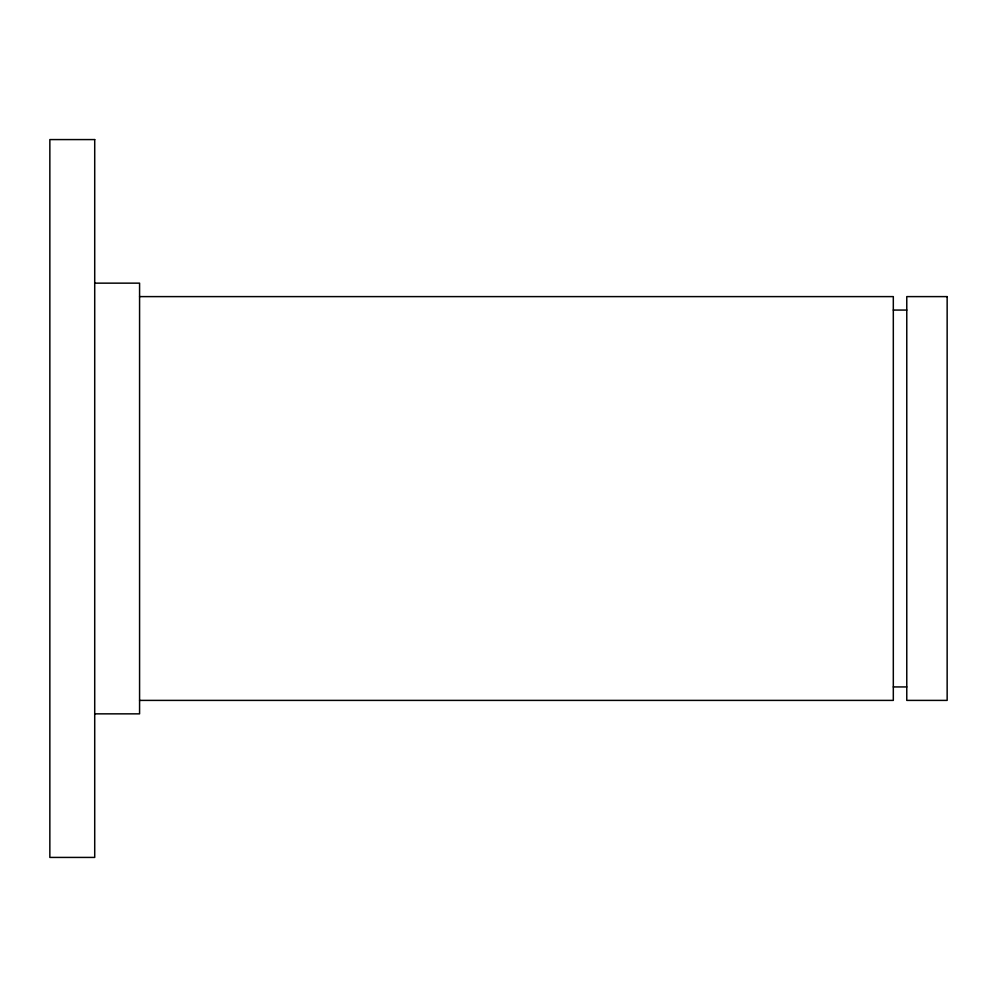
<?xml version="1.0" encoding="UTF-8"?>
<svg xmlns="http://www.w3.org/2000/svg" width="997" height="997" viewBox="0 0 997 997"><rect width="100%" height="100%" fill="white"/><g stroke="black" fill="none" stroke-linecap="round" stroke-linejoin="round"><path stroke-width="1.5" d="M94.715 283.148L139.58 283.148L139.58 713.852L94.715 713.852M139.58 296.608L893.312 296.608L893.312 700.393L139.58 700.393M893.312 310.067L906.772 310.067M893.312 686.933L906.772 686.933M94.715 139.58L49.85 139.58L49.85 857.42L94.715 857.42L94.715 139.58M947.15 296.608L906.772 296.608L906.772 700.393L947.15 700.393L947.15 296.608"/></g></svg>
